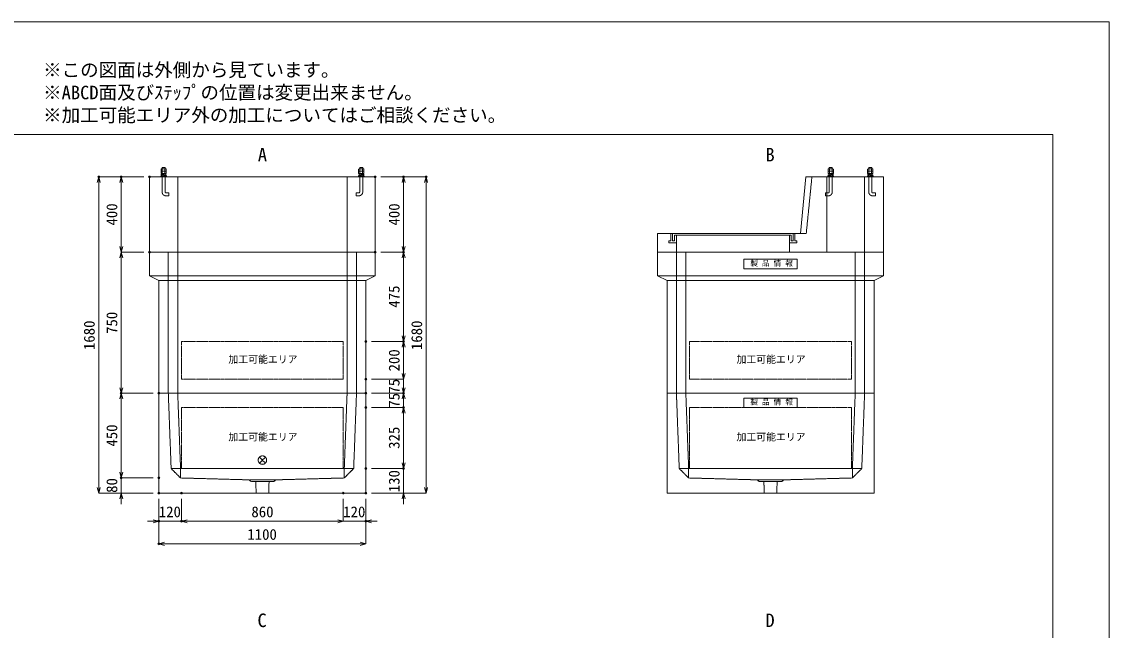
# Model space of a CAD drawing. Units: millimetres, scale not verified. Extents: x -4455 to 4455, y -3150 to 3150.
# Drawn here: x -1324 to 4455, y -84 to 3150 of the extents above; entities that cross this region are included whole.
import ezdxf
from ezdxf.enums import TextEntityAlignment as Align

# ---------------------------------------------------------------- set-up
doc = ezdxf.new("R2010")
doc.units = ezdxf.units.MM
doc.header["$LTSCALE"] = 20
doc.header["$PDMODE"] = 32
doc.header["$PDSIZE"] = 10
doc.linetypes.add('LONG_DASHED1', pattern=[7, 6, -1])
doc.linetypes.add('LONG_DOUBLE_CHAIN', pattern=[21.8, 18, -1, 0.6, -0.6, 0.6, -1])
for name, color, linetype, lineweight in [('0-0_D-TTL', 7, 'Continuous', 9), ('0-1_Defpoints', 7, 'Continuous', 9), ('0-3_D-TTL-TXT', 7, 'Continuous', 9), ('0-4_D-STR-TXT', 7, 'Continuous', 9), ('0-5_D-STR-DIM', 3, 'Continuous', 9), ('0-6_0', 7, 'Continuous', 9), ('0-7_D-STR', 7, 'Continuous', 9), ('0-8_D-STR-STR5', 1, 'LONG_DOUBLE_CHAIN', 9), ('0-9_D-STR-STR1', 7, 'LONG_DASHED1', 9), ('0-B_D-STR-STR2', 1, 'Continuous', 9), ('0-C_D-STR-STR4', 134, 'LONG_DASHED1', 9)]:
    doc.layers.add(name, color=color, linetype=linetype, lineweight=lineweight)
doc.styles.add('ＭＳ ゴシック', font='')
doc.styles.get('ＭＳ ゴシック').set_extended_font_data('MS Gothic')

# ---------------------------------------------------------------- blocks, each defined once
blk = doc.blocks.new('A$C4DE05FD1')
at = {"layer": '0-0_D-TTL', "color": 134}
for p, q in [((4000, 76000), (114800, 76000)), ((114800, 76000), (114800, 4000))]:
    blk.add_line(p, q, dxfattribs=at)
at = {"layer": '0-1_Defpoints', "color": 134}
for p, q in [((0, 84000), (118800, 84000)), ((118800, 84000), (118800, 0))]:
    blk.add_line(p, q, dxfattribs=at)
at = {"layer": '0-3_D-TTL-TXT', "style": 'ＭＳ ゴシック'}
for s, p in [('※この図面は外側から見ています。', (43260.9, 79815.7)), ('※ABCD面及びｽﾃｯﾌﾟの位置は変更出来ません。', (43260.9, 78215.7)), ('※加工可能エリア外の加工についてはご相談ください。', (43260.9, 76615.7))]:
    blk.add_text(s, height=962.2, dxfattribs=at).set_placement(p, align=Align.BOTTOM_LEFT)
blk = doc.blocks.new('_Open30')
at = {"layer": '0-6_0'}
blk.add_line((0, 0), (-20, 0), dxfattribs=at)
blk.add_lwpolyline([(-20, 5.36), (0, 0), (-20, -5.36)], dxfattribs=at)
blk = doc.blocks.new('A$C31CA379A')
at = {"layer": '0-4_D-STR-TXT', "style": 'ＭＳ ゴシック'}
for s, p in [('A', (-325.9, -2190.5)), ('B', (35638.6, -2190.5)), ('C', (-351.4, -35190.5)), ('D', (35638.6, -35190.5))]:
    blk.add_text(s, height=962.2, dxfattribs=at).set_placement(p, align=Align.BOTTOM_LEFT)
blk = doc.blocks.new('A$C737D46CD')
at = {"layer": '0-9_D-STR-STR1', "linetype": 'Continuous'}
blk.add_lwpolyline([(-2820, 0), (2820, 0), (2820, -1000), (-2820, -1000)], close=True, dxfattribs=at)
at = {"layer": '0-9_D-STR-STR1', "style": 'ＭＳ ゴシック'}
blk.add_text('製 品 情 報', height=577.3, dxfattribs=at).set_placement((-2149.6, -882.5), align=Align.BOTTOM_LEFT)
blk = doc.blocks.new('A$C19F174D8')
at = {"layer": '0-7_D-STR', "linetype": 'LONG_DASHED1'}
for p, q in [((-10000, 0), (-9700, -8000)), ((-9000, 0), (-8700, -8000)), ((9000, 0), (8700, -8000)), ((10000, 0), (9700, -8000)), ((-8700, -9000), (-9700, -8000)), ((9700, -8000), (-9700, -8000)), ((-8700, -9000), (-8700, -8000)), ((8700, -9000), (9700, -8000)), ((8700, -9000), (8700, -8000)), ((-8700, -9000), (-1400, -9200)), ((1400, -9200), (-1400, -9200)), ((-1200, -9380), (-1400, -9200)), ((1200, -9380), (1400, -9200)), ((8700, -9000), (1400, -9200)), ((1200, -9380), (-1200, -9380)), ((-666, -10600), (-705, -9380)), ((666, -10600), (705, -9380))]:
    blk.add_line(p, q, dxfattribs=at)
at = {"layer": '0-7_D-STR'}
for p, q in [((11000, -10600), (11000, 0)), ((-11000, -10600), (11000, -10600))]:
    blk.add_line(p, q, dxfattribs=at)
blk.add_lwpolyline([(-11000, -10600), (-11000, 0), (11000, 0)], dxfattribs=at)
at = {"layer": '0-8_D-STR-STR5'}
for p, q in [((8600, -1500), (8600, -8000)), ((8600, -8000), (-8600, -8000))]:
    blk.add_line(p, q, dxfattribs=at)
blk.add_lwpolyline([(8600, -1500), (-8600, -1500), (-8600, -8000)], dxfattribs=at)
at = {"layer": '0-9_D-STR-STR1'}
blk.add_blockref('A$C737D46CD', (0, -500), dxfattribs=at)
blk = doc.blocks.new('A$C44C4220A')
at = {"layer": '0-B_D-STR-STR2'}
for p, q in [((-160, -40), (-120, 0)), ((-120, 0), (120, 0)), ((160, -40), (120, 0)), ((-277.1, -167.2), (-230, -140)), ((-277.1, -390), (-277.1, -167.2)), ((-277.1, -417.2), (-230, -390)), ((-277.1, -390), (277.1, -390)), ((-277.1, -640), (-277.1, -417.2)), ((-277.1, -640), (277.1, -640)), ((-270, -777.1), (-270, -817.1)), ((-252.7, -757.3), (-160, -744.8)), ((-250, -757.1), (-20, -744.3)), ((-250, -837.1), (-20, -824.3)), ((-160, -140), (-160, -40)), ((-160, -752.1), (-160, -640)), ((-160, -880.6), (-160, -832.1)), ((-160, -1000), (-160, -930.6)), ((-138.6, -640), (-138.6, -140)), ((-20, -744.3), (-20, -824.3)), ((20, -674.4), (248.9, -687.2)), ((20, -674.4), (20, -754.4)), ((20, -754.4), (248.9, -767.2)), ((138.6, -640), (138.6, -140)), ((160, -140), (160, -40)), ((160, -682.2), (160, -640)), ((160, -880.6), (160, -762.3)), ((160, -780), (248.9, -767.2)), ((160, -1000), (160, -930.6)), ((268.9, -706.8), (268.9, -747.2)), ((277.1, -390), (277.1, -167.2)), ((277.1, -640), (277.1, -417.2))]:
    blk.add_line(p, q, dxfattribs=at)
at = {"layer": '0-B_D-STR-STR2', "linetype": 'LONG_DASHED1'}
for p, q in [((-160, -1000), (-160, -2600)), ((160, -1000), (160, -2600)), ((-540, -2680), (-240, -2680))]:
    blk.add_line(p, q, dxfattribs=at)
at = {"layer": '0-B_D-STR-STR2'}
blk.add_lwpolyline([(-300, -880.6), (300, -880.6), (300, -930.6), (-300, -930.6)], close=True, dxfattribs=at)
for points in [[(277.1, -167.2), (230, -140), (-230, -140)], [(277.1, -417.2), (230, -390), (-230, -390)]]:
    blk.add_lwpolyline(points, dxfattribs=at)
at = {"layer": '0-B_D-STR-STR2', "linetype": 'LONG_DASHED1'}
blk.add_lwpolyline([(-540, -2680), (-540, -3000), (-240, -3000)], dxfattribs=at)
at = {"layer": '0-B_D-STR-STR2'}
for centre, start, end in [((-250, -777.1), 90, 180), ((-250, -817.1), 180, 270), ((248.9, -707.2), 0, 90), ((248.9, -747.2), 270, 0)]:
    blk.add_arc(centre, 20, start, end, dxfattribs=at)
at = {"layer": '0-B_D-STR-STR2', "linetype": 'LONG_DASHED1'}
for radius in [400, 80]:
    blk.add_arc((-240, -2600), radius, 270, 0, dxfattribs=at)
blk = doc.blocks.new('A$C20EA33EE')
at = {"layer": '0-7_D-STR'}
for p, q in [((3200, 2000), (3764.2, 8000)), ((3764.2, 8000), (12000, 8000)), ((12000, 0), (12000, 8000)), ((-12000, 2000), (3200, 2000)), ((-12000, 0), (-12000, 2000)), ((12000, 0), (-12000, 0))]:
    blk.add_line(p, q, dxfattribs=at)
at = {"layer": '0-7_D-STR', "linetype": 'LONG_DASHED1'}
for p, q in [((3800, 2000), (4400, 8000)), ((6000, 0), (6000, 8000)), ((10000, 0), (10000, 8000)), ((-10000, 0), (-10000, 1800)), ((2000, 1800), (2000, 0)), ((3200, 2000), (3800, 2000))]:
    blk.add_line(p, q, dxfattribs=at)
at = {"layer": '0-C_D-STR-STR4'}
for points in [[(-10600, 2000), (-10600, 1200), (-10800, 1200), (-10800, 1000), (-10000, 1000)], [(-10000, 1800), (-10200, 1800), (-10200, 1200), (-10400, 1200), (-10400, 2000)], [(-10000, 1800), (2000, 1800), (2200, 1800)], [(2600, 2000), (2600, 1200), (2800, 1200), (2800, 1000), (2000, 1000)], [(2200, 1800), (2200, 1200), (2400, 1200), (2400, 2000)]]:
    blk.add_lwpolyline(points, dxfattribs=at)
at = {"layer": '0-7_D-STR'}
blk.add_blockref('A$C44C4220A', (6400, 9000), dxfattribs=at)
at = {"layer": '0-7_D-STR', "xscale": -1}
blk.add_blockref('A$C44C4220A', (10600, 9000), dxfattribs=at)
blk = doc.blocks.new('A$C67523BFD')
at = {"layer": '0-7_D-STR'}
for p, q in [((-12000, 8000), (12000, 8000)), ((-12000, 8000), (-12000, 0)), ((12000, 8000), (12000, 0)), ((-12000, 0), (12000, 0))]:
    blk.add_line(p, q, dxfattribs=at)
at = {"layer": '0-7_D-STR', "linetype": 'LONG_DASHED1'}
for p, q in [((-9000, 8000), (-9000, 0)), ((9000, 8000), (9000, 0))]:
    blk.add_line(p, q, dxfattribs=at)
at = {"layer": '0-7_D-STR', "xscale": -1}
blk.add_blockref('A$C44C4220A', (-10500, 9000), dxfattribs=at)
at = {"layer": '0-7_D-STR'}
blk.add_blockref('A$C44C4220A', (10500, 9000), dxfattribs=at)
blk = doc.blocks.new('A$Cddcd1648')
at = {"layer": '0-7_D-STR'}
for p, q in [((12000, 15000), (-12000, 15000)), ((-12000, 12500), (-12000, 15000)), ((12000, 12500), (12000, 15000)), ((-12000, 12500), (-11000, 12000)), ((-12000, 12500), (12000, 12500)), ((-11000, 0), (-11000, 12000)), ((11000, 12000), (-11000, 12000)), ((12000, 12500), (11000, 12000)), ((11000, 0), (11000, 12000)), ((11000, 0), (-11000, 0))]:
    blk.add_line(p, q, dxfattribs=at)
at = {"layer": '0-7_D-STR', "linetype": 'LONG_DASHED1'}
for p, q in [((-10000, 15000), (-10000, 0)), ((-9000, 15000), (-9000, 0)), ((9000, 15000), (9000, 0)), ((10000, 15000), (10000, 0))]:
    blk.add_line(p, q, dxfattribs=at)
at = {"layer": '0-8_D-STR-STR5'}
for p, q in [((8600, 5500), (8600, 1500)), ((8600, 1500), (-8600, 1500))]:
    blk.add_line(p, q, dxfattribs=at)
blk.add_lwpolyline([(8600, 5500), (-8600, 5500), (-8600, 1500)], dxfattribs=at)
blk = doc.blocks.new('A$Cb5c508f1')
at = {"layer": '0-7_D-STR'}
for p, q in [((12000, 15000), (-12000, 15000)), ((-12000, 12500), (-12000, 15000)), ((12000, 12500), (12000, 15000)), ((-12000, 12500), (-11000, 12000)), ((-12000, 12500), (12000, 12500)), ((-11000, 0), (-11000, 12000)), ((11000, 12000), (-11000, 12000)), ((12000, 12500), (11000, 12000)), ((11000, 0), (11000, 12000)), ((11000, 0), (-11000, 0))]:
    blk.add_line(p, q, dxfattribs=at)
at = {"layer": '0-7_D-STR', "linetype": 'LONG_DASHED1'}
for p, q in [((-10000, 15000), (-10000, 0)), ((-9000, 15000), (-9000, 0)), ((9000, 15000), (9000, 0)), ((10000, 15000), (10000, 0))]:
    blk.add_line(p, q, dxfattribs=at)
at = {"layer": '0-8_D-STR-STR5'}
for p, q in [((8600, 5500), (8600, 1500)), ((8600, 1500), (-8600, 1500))]:
    blk.add_line(p, q, dxfattribs=at)
blk.add_lwpolyline([(8600, 5500), (-8600, 5500), (-8600, 1500)], dxfattribs=at)
at = {"layer": '0-9_D-STR-STR1'}
blk.add_blockref('A$C737D46CD', (0, 14250), dxfattribs=at)
blk = doc.blocks.new('A$C6F5C57E3')
at = {"layer": '0-7_D-STR', "linetype": 'LONG_DASHED1'}
for p, q in [((-10000, 0), (-9700, -8000)), ((-9000, 0), (-8700, -8000)), ((9000, 0), (8700, -8000)), ((10000, 0), (9700, -8000)), ((-8700, -9000), (-9700, -8000)), ((9700, -8000), (-9700, -8000)), ((-8700, -9000), (-8700, -8000)), ((8700, -9000), (9700, -8000)), ((8700, -9000), (8700, -8000)), ((-8700, -9000), (-1400, -9200)), ((1400, -9200), (-1400, -9200)), ((-1200, -9380), (-1400, -9200)), ((1200, -9380), (1400, -9200)), ((8700, -9000), (1400, -9200)), ((1200, -9380), (-1200, -9380)), ((-666, -10600), (-705, -9380)), ((666, -10600), (705, -9380))]:
    blk.add_line(p, q, dxfattribs=at)
at = {"layer": '0-7_D-STR'}
for p, q in [((11000, -10600), (11000, 0)), ((-11000, -10600), (11000, -10600))]:
    blk.add_line(p, q, dxfattribs=at)
blk.add_lwpolyline([(-11000, -10600), (-11000, 0), (11000, 0)], dxfattribs=at)
at = {"layer": '0-8_D-STR-STR5'}
for p, q in [((-8600, -1500), (-8600, -8000)), ((8600, -1500), (-8600, -1500)), ((8600, -1500), (8600, -8000)), ((8600, -8000), (-8600, -8000))]:
    blk.add_line(p, q, dxfattribs=at)
blk = doc.blocks.new('A$C1C640AAB')
at = {"layer": '0-8_D-STR-STR5'}
for p, q in [((-318.2, -318.2), (318.2, 318.2)), ((-318.2, 318.2), (318.2, -318.2))]:
    blk.add_line(p, q, dxfattribs=at)
blk.add_circle((0, 0), 450, dxfattribs=at)
blk = doc.blocks.new('A$C9b355e3e')
at = {"layer": '0-7_D-STR'}
blk.add_blockref('A$C6F5C57E3', (0, 0), dxfattribs=at)
at = {"layer": '0-8_D-STR-STR5'}
blk.add_blockref('A$C1C640AAB', (0, -7100), dxfattribs=at)

msp = doc.modelspace()

# ---------------------------------------------------------------- linework, layer by layer
at = {"layer": '0-1_Defpoints'}
for p in [(-915, 2325), (-795, 2325), (-645, 2325), (555, 2325), (705, 2325), (825, 2325), (-645, 1925), (555, 1925), (555, 1925), (705, 1925), (505, 1450), (705, 1450), (505, 1250), (-795, 1175), (-595, 1175), (-595, 1175), (505, 1175), (505, 1175), (705, 1175), (505, 1100), (705, 1100), (505, 775), (705, 775), (-795, 725), (-595, 725), (-595, 645), (-595, 645), (-475, 645), (385, 645), (505, 645), (505, 645), (-595, 495), (-475, 495), (505, 495), (-595, 375)]:
    msp.add_point(p, dxfattribs=at)
at = {"layer": '0-5_D-STR-DIM'}
for p, q in [((-675, 2325), (-915, 2325)), ((-675, 2325), (-795, 2325)), ((585, 2325), (705, 2325)), ((585, 2325), (825, 2325)), ((-915, 675), (-915, 2295)), ((-795, 1955), (-795, 2295)), ((705, 1955), (705, 2295)), ((825, 675), (825, 2295)), ((-675, 1925), (-795, 1925)), ((-675, 1925), (-795, 1925)), ((585, 1925), (705, 1925)), ((585, 1925), (705, 1925)), ((-795, 1895), (-795, 1205)), ((705, 1480), (705, 1895)), ((535, 1450), (705, 1450)), ((535, 1450), (705, 1450)), ((705, 1280), (705, 1420)), ((705, 1280), (705, 1310)), ((535, 1250), (705, 1250)), ((535, 1250), (705, 1250)), ((705, 1250), (705, 1175)), ((705, 1205), (705, 1235)), ((-625, 1175), (-795, 1175)), ((-625, 1175), (-795, 1175)), ((535, 1175), (705, 1175)), ((535, 1175), (705, 1175)), ((705, 1175), (705, 1100)), ((-795, 755), (-795, 1145)), ((535, 1100), (705, 1100)), ((535, 1100), (705, 1100)), ((705, 1145), (705, 1115)), ((705, 805), (705, 1070)), ((705, 1070), (705, 1040)), ((705, 805), (705, 835)), ((-795, 755), (-795, 785)), ((535, 775), (705, 775)), ((535, 775), (705, 775)), ((705, 645), (705, 775)), ((-625, 725), (-795, 725)), ((-795, 645), (-795, 725)), ((-625, 725), (-795, 725)), ((-625, 645), (-915, 645)), ((-625, 645), (-795, 645)), ((535, 645), (705, 645)), ((535, 645), (825, 645)), ((-795, 615), (-795, 585)), ((-595, 615), (-595, 375)), ((-595, 615), (-595, 495)), ((-475, 615), (-475, 495)), ((-475, 615), (-475, 495)), ((385, 615), (385, 495)), ((385, 615), (385, 495)), ((505, 615), (505, 495)), ((505, 615), (505, 375)), ((705, 615), (705, 585)), ((-625, 495), (-655, 495)), ((-475, 495), (-595, 495)), ((355, 495), (-445, 495)), ((-445, 495), (-415, 495)), ((355, 495), (325, 495)), ((385, 495), (505, 495)), ((535, 495), (565, 495)), ((475, 375), (-565, 375))]:
    msp.add_line(p, q, dxfattribs=at)

# ---------------------------------------------------------------- block references
at = {"layer": '0-0_D-TTL', "xscale": 0.075, "yscale": 0.075}
msp.add_blockref('A$C4DE05FD1', (-4455, -3150), dxfattribs=at)
at = {"layer": '0-4_D-STR-TXT', "xscale": 0.075, "yscale": 0.075}
msp.add_blockref('A$C31CA379A', (-45, 2550), dxfattribs=at)
at = {"layer": '0-5_D-STR-DIM', "xscale": 1.5, "yscale": 1.5}
for p, rotation in [((-915, 2325), 90), ((-795, 2325), 90), ((705, 2325), 90), ((825, 2325), 90), ((-795, 1925), 270), ((-795, 1925), 90), ((705, 1925), 270), ((705, 1925), 90), ((705, 1450), 270), ((705, 1450), 90), ((705, 1250), 270), ((705, 1250), 270), ((-795, 1175), 270), ((-795, 1175), 90), ((705, 1175), 270), ((705, 1175), 90), ((705, 1100), 90), ((705, 1100), 90), ((-795, 725), 270), ((-795, 725), 270), ((705, 775), 270), ((705, 775), 270), ((-915, 645), 270), ((-795, 645), 90), ((705, 645), 90), ((825, 645), 270), ((-475, 495), 180), ((-475, 495), 180), ((505, 495), 180), ((-595, 375), 180)]:
    msp.add_blockref('_Open30', p, dxfattribs=dict(at, rotation=rotation))
for p in [(-595, 495), (385, 495), (385, 495), (505, 375)]:
    msp.add_blockref('_Open30', p, dxfattribs=at)
at = {"layer": '0-7_D-STR', "xscale": 0.05, "yscale": 0.05}
for name, p in [('A$C67523BFD', (-45, 1925)), ('A$C20EA33EE', (2655, 1925)), ('A$Cddcd1648', (-45, 1175)), ('A$Cb5c508f1', (2655, 1175)), ('A$C9b355e3e', (-45, 1175)), ('A$C19F174D8', (2655, 1175))]:
    msp.add_blockref(name, p, dxfattribs=at)

# ---------------------------------------------------------------- texts
at = {"layer": '0-5_D-STR-DIM', "style": 'ＭＳ ゴシック'}
for s, p in [('400', (-798.9, 2066.8)), ('400', (701.1, 2066.8)), ('475', (701.1, 1630.08)), ('750', (-798.9, 1490.6)), ('1680', (-918.9, 1404.72)), ('1680', (821.1, 1404.72)), ('200', (701.1, 1291.2)), ('75', (701.1, 1173.38)), ('75', (701.1, 1098.38)), ('450', (-798.9, 891.8)), ('325', (701.1, 879.63)), ('130', (701.1, 649.22)), ('80', (-798.9, 645.85))]:
    msp.add_text(s, height=57.77, rotation=90, dxfattribs=at).set_placement(p, align=Align.BOTTOM_LEFT)
for s, p in [('120', (-595.78, 498.9)), ('860', (-103.65, 498.9)), ('120', (384.22, 498.9)), ('1100', (-125.28, 378.9))]:
    msp.add_text(s, height=57.77, dxfattribs=at).set_placement(p, align=Align.BOTTOM_LEFT)
at = {"layer": '0-8_D-STR-STR5', "style": 'ＭＳ ゴシック'}
for p in [(-225.48, 1324.75), (2474.52, 1324.75), (-225.48, 912.48), (2474.52, 912.48)]:
    msp.add_text('加工可能エリア', height=38.42, dxfattribs=at).set_placement(p, align=Align.BOTTOM_LEFT)

doc.saveas('drawing.dxf')
